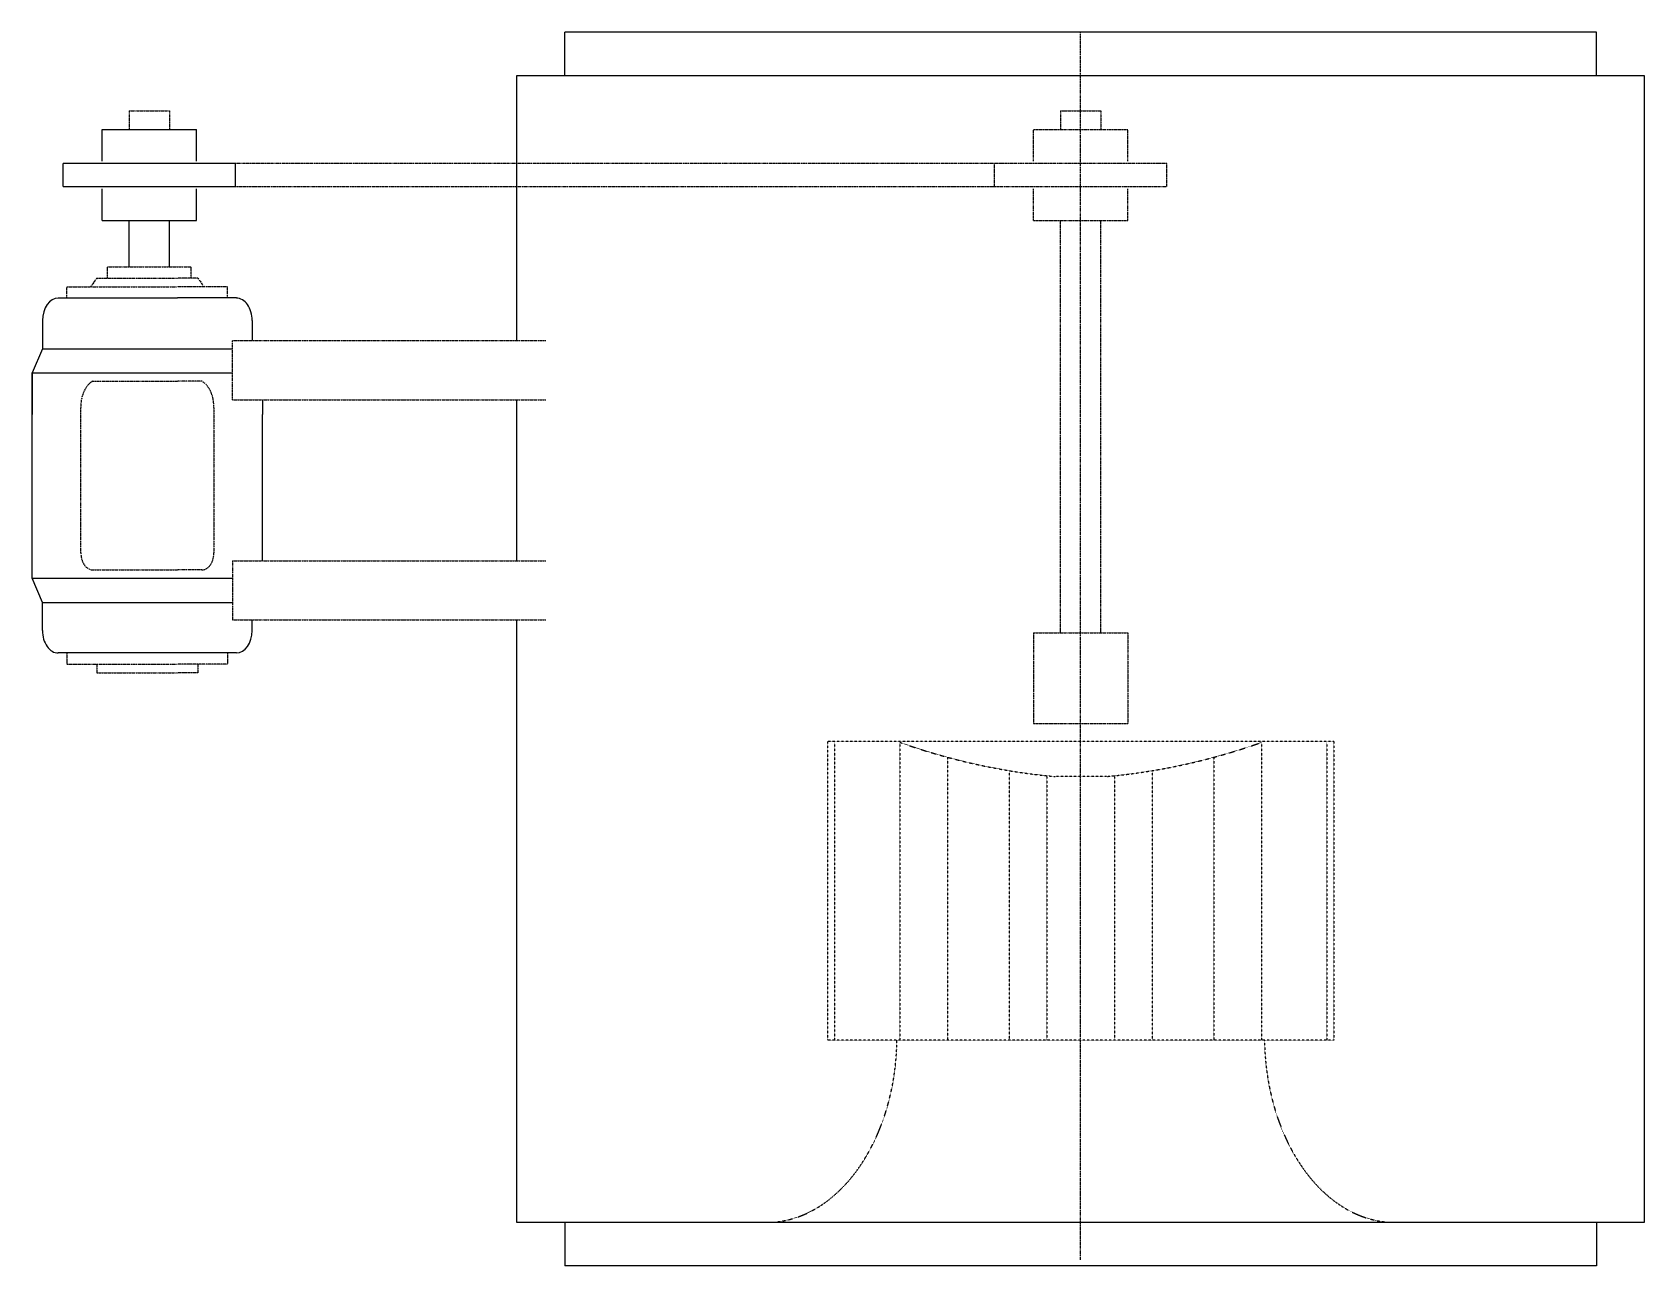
# Model space of a CAD drawing. Header units: millimetres. Extents: x 231894 to 495193, y 184583 to 303652.
# Drawn here: x 426706 to 427868, y 209081 to 209970 of the extents above; entities that cross this region are included whole.
import ezdxf

# ---------------------------------------------------------------- set-up
doc = ezdxf.new("R2010")
doc.units = ezdxf.units.MM
doc.linetypes.add('1DOT', pattern=[1.25, 0.75, -0.25, 0, -0.25])
doc.linetypes.add('DSH2', pattern=[0.26, 0.13, -0.13])
doc.layers.add('MEQUIP', color=2, linetype='Continuous')

# ---------------------------------------------------------------- blocks, each defined once
blk = doc.blocks.new('23')
at = {"layer": 'MEQUIP', "color": 2}
for p, q in [((95045.6, 23071.7), (95061.8, 23071.7)), ((95061.8, 23071.7), (95065.9, 23071.7)), ((95065.9, 23071.7), (95083.2, 23079.1)), ((95065.9, 23071.7), (95065.9, 22934.8)), ((95083.2, 23079.1), (95083.2, 22934.8)), ((95231.3, 23079.1), (95083.2, 23079.1)), ((95083.2, 23079.1), (95113.3, 23079.1)), ((95231.3, 23079.1), (95231.3, 22934.8)), ((95248.7, 23071.7), (95231.3, 23079.1)), ((95248.7, 23071.7), (95248.7, 22934.8)), ((95252.7, 23071.7), (95248.7, 23071.7)), ((95269, 23071.7), (95252.7, 23071.7)), ((95029.3, 23060.3), (95029.3, 22974.3)), ((95285.2, 22931.9), (95285.2, 23060.3)), ((94932.4, 22932.6), (94932.4, 23056.7)), ((94949, 23056.7), (94932.4, 23056.7)), ((94949, 23056.7), (94949, 22932.6)), ((94908, 23028.6), (94908, 22960.7)), ((94930.8, 23028.6), (94908, 23028.6)), ((94973.4, 23028.6), (94950.7, 23028.6)), ((94973.4, 23028.6), (94973.4, 22960.7)), ((95007, 23009.3), (94973.4, 23009.3)), ((95007, 22980), (94973.4, 22980)), ((95029.3, 22931.9), (95029.3, 22974.3)), ((94930.8, 22960.7), (94908, 22960.7)), ((94973.4, 22960.7), (94950.7, 22960.7)), ((94949, 22932.6), (94932.4, 22932.6)), ((95045.6, 22920.5), (95060.1, 22920.5)), ((95269, 22920.5), (95261.3, 22920.5)), ((95102.8, 22913.1), (95113.3, 22913.1)), ((95218.7, 22913.1), (95113.3, 22913.1)), ((94869.2, 22729.9), (95060.1, 22729.9)), ((94869.2, 21916.9), (94869.2, 22729.9)), ((95102.8, 22729.9), (95218.7, 22729.9)), ((95261.3, 22729.9), (95695.5, 22729.9)), ((95695.5, 22729.9), (95695.5, 21916.9)), ((94869.2, 22695.1), (94837.8, 22695.1)), ((94837.8, 21951.6), (94837.8, 22695.1)), ((95695.5, 22695.1), (95726.8, 22695.1)), ((95726.8, 21951.6), (95726.8, 22695.1)), ((94869.2, 21951.6), (94837.8, 21951.6)), ((95695.5, 21951.6), (95726.8, 21951.6)), ((95695.5, 21916.9), (94869.2, 21916.9))]:
    blk.add_line(p, q, dxfattribs=at)
at = {"layer": 'MEQUIP', "color": 2, "linetype": '1DOT'}
for p, q in [((95021.2, 23054), (95021.2, 22974.3)), ((95029.3, 23054), (95021.2, 23054)), ((95285.2, 23054), (95293.3, 23054)), ((95293.3, 23054), (95293.3, 22974.3)), ((95015.1, 23032.6), (95021.2, 23036.9)), ((95089.3, 23035.4), (95089.3, 22974.3)), ((95213.1, 23044), (95108.4, 23044)), ((95225.2, 23035.4), (95225.2, 22974.3)), ((95007, 23024.9), (95007, 22964.4)), ((95015.1, 23024.9), (95007, 23024.9)), ((95015.1, 23032.6), (95015.1, 22974.3)), ((95293.3, 23032.6), (95299.4, 23032.6)), ((95299.4, 23032.6), (95299.4, 22974.3)), ((94894.4, 23009.3), (94894.4, 22980)), ((94894.4, 23009.3), (94908, 23009.3)), ((94894.4, 22980), (94908, 22980)), ((95015.1, 22959.6), (95015.1, 22974.3)), ((95021.2, 22938.2), (95021.2, 22974.3)), ((95089.3, 22956.7), (95089.3, 22974.3)), ((95225.2, 22956.7), (95225.2, 22974.3)), ((95293.3, 22938.2), (95293.3, 22974.3)), ((95299.4, 22959.6), (95299.4, 22974.3)), ((95015.1, 22964.4), (95007, 22964.4)), ((95015.1, 22959.6), (95021.2, 22955.3)), ((95293.3, 22959.6), (95299.4, 22959.6)), ((95108.4, 22948.2), (95213.1, 22948.2)), ((94932.4, 22385.4), (94932.4, 22932.6)), ((94949, 22932.6), (94949, 22385.4)), ((95029.3, 22938.2), (95021.2, 22938.2)), ((95102.8, 22934.8), (95060.1, 22934.8)), ((95060.1, 22934.8), (95060.1, 22708.8)), ((95102.8, 22934.8), (95102.8, 22708.8)), ((95218.7, 22934.8), (95218.7, 22708.8)), ((95218.7, 22934.8), (95261.3, 22934.8)), ((95261.3, 22934.8), (95261.3, 22708.8)), ((95285.2, 22938.2), (95293.3, 22938.2)), ((94932.4, 22261.4), (94932.4, 22385.4)), ((94949, 22385.4), (94932.4, 22385.4)), ((94949, 22385.4), (94949, 22261.4)), ((94908, 22357.3), (94908, 22289.4)), ((94930.8, 22357.3), (94908, 22357.3)), ((94973.4, 22357.3), (94950.7, 22357.3)), ((94973.4, 22357.3), (94973.4, 22289.4)), ((95270.6, 22357.3), (95270.6, 22289.4)), ((95270.6, 22357.3), (95336, 22357.3)), ((95336, 22357.3), (95336, 22289.4)), ((94894.4, 22338), (94894.4, 22308.8)), ((94894.4, 22338), (94908, 22338)), ((95270.6, 22338), (94973.4, 22338)), ((95722.5, 22323.4), (94837.8, 22323.4)), ((94894.4, 22308.8), (94908, 22308.8)), ((95270.6, 22308.8), (94973.4, 22308.8)), ((94930.8, 22289.4), (94908, 22289.4)), ((94973.4, 22289.4), (94950.7, 22289.4)), ((95270.6, 22289.4), (95336, 22289.4)), ((94949, 22261.4), (94932.4, 22261.4))]:
    blk.add_line(p, q, dxfattribs=at)
at = {"layer": 'MEQUIP', "color": 2, "linetype": 'DSH2'}
for p, q in [((95349, 22505.8), (95564.3, 22505.8)), ((95349, 22141), (95349, 22505.8)), ((95349.6, 22500.8), (95564.3, 22500.8)), ((95564.3, 22141), (95564.3, 22505.8)), ((95349.6, 22453.7), (95564.3, 22453.7)), ((95360.3, 22419.3), (95564.3, 22419.3)), ((95370, 22374.9), (95564.3, 22374.9)), ((95373.7, 22347.8), (95564.3, 22347.8)), ((95374.2, 22304.8), (95374.2, 22341.9)), ((95373.7, 22299), (95564.3, 22299)), ((95370, 22271.8), (95564.3, 22271.8)), ((95360.3, 22227.4), (95564.3, 22227.4)), ((95349.6, 22193.1), (95564.3, 22193.1)), ((95349, 22141), (95564.3, 22141)), ((95349.6, 22145.9), (95564.3, 22145.9))]:
    blk.add_line(p, q, dxfattribs=at)
at = {"layer": 'MEQUIP', "color": 2, "extrusion": (0, 0, -1)}
for centre, major_axis, start_param, end_param in [((95045.6, 23060.3), (-16.2, 0), 0, 1.570796), ((95269, 23060.3), (-16.2, 0), 1.570796, 3.141593), ((95045.6, 22931.9), (16.2, 0), 1.570796, 3.141593), ((95269, 22931.9), (-16.2, 0), 3.141593, 4.712389)]:
    blk.add_ellipse(centre, major_axis=major_axis, ratio=0.701946, start_param=start_param, end_param=end_param, dxfattribs=at)
at = {"layer": 'MEQUIP', "color": 2, "linetype": '1DOT', "extrusion": (0, 0, -1)}
for centre, major_axis, start_param, end_param in [((95107.5, 23030.2), (-19.7, 0), 0.392269, 1.613341), ((95213.1, 23035.4), (-12.2, 0), 1.570796, 3.141593), ((95107.5, 22962), (19.7, 0), 1.528252, 2.749324), ((95213.1, 22956.7), (-12.2, 0), 3.141593, 4.712389)]:
    blk.add_ellipse(centre, major_axis=major_axis, ratio=0.701946, start_param=start_param, end_param=end_param, dxfattribs=at)
at = {"layer": 'MEQUIP', "color": 2, "linetype": 'DSH2', "extrusion": (0, 0, -1)}
for centre, major_axis, start_param, end_param in [((95561.5, 22549.9), (-134.1, 0), 3.177023, 4.69126), ((94482.3, 22302.4), (-893.7, 0), 2.898105, 3.07863), ((94482.3, 22344.3), (-893.7, 0), 3.204555, 3.385081), ((95561.5, 22096.8), (-134.1, 0), 1.591925, 3.106163)]:
    blk.add_ellipse(centre, major_axis=major_axis, ratio=0.701946, start_param=start_param, end_param=end_param, dxfattribs=at)

msp = doc.modelspace()

# ---------------------------------------------------------------- block references
at = {"layer": 'MEQUIP', "xscale": -1, "rotation": 90}
msp.add_blockref('23', (449784.6, 304808.3), dxfattribs=at)

doc.saveas('drawing.dxf')
